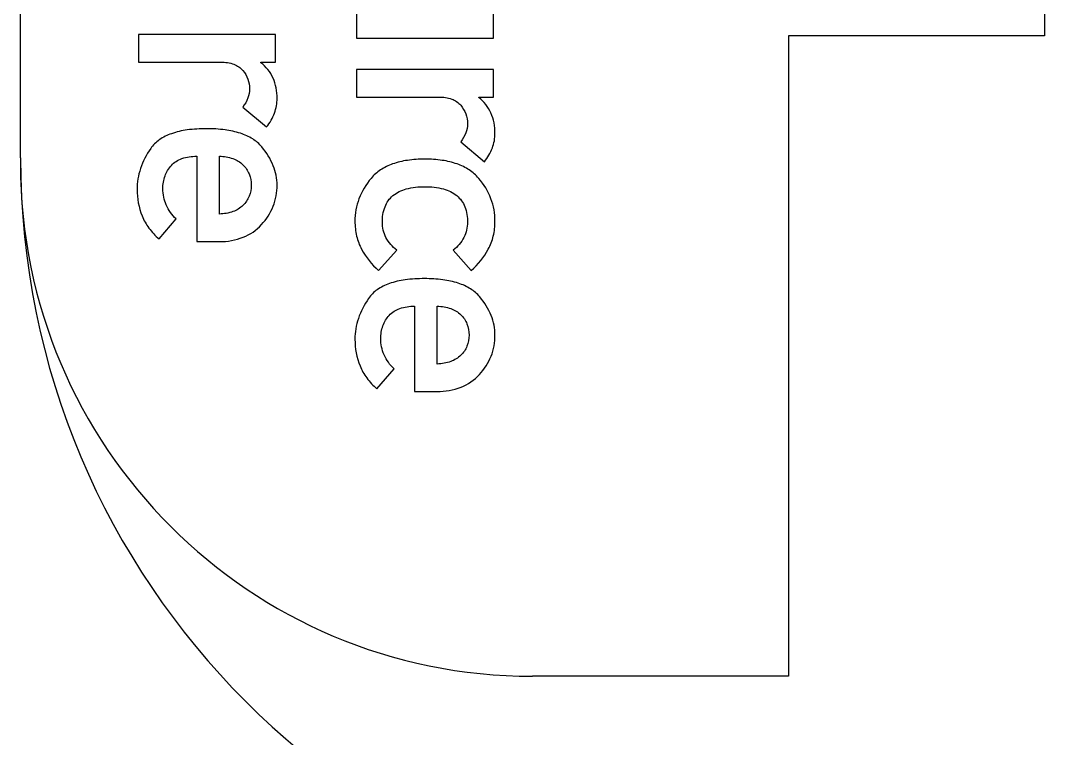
# Model space of a CAD drawing. Extents: x -455 to 382, y -289 to 302.
# Drawn here: x -190.25 to -170.25, y 106.1 to 120.12 of the extents above; entities that cross this region are included whole.
import ezdxf

# ---------------------------------------------------------------- set-up
doc = ezdxf.new("R2010")
doc.units = 0
doc.header["$MEASUREMENT"] = 0
doc.layers.add('EBENE_2', color=7, linetype='CONTINUOUS')

msp = doc.modelspace()

# ---------------------------------------------------------------- linework, layer by layer
at = {"layer": 'EBENE_2', "color": 1}
for points in [[(-190.2518, 117.4354), (-190.2518, 117.4354), (-190.2518, 237.4288), (-190.2518, 237.4288)], [(-170.2536, 133.5495), (-170.2536, 133.5495), (-170.2536, 119.8158), (-170.2536, 119.8158)], [(-170.2536, 119.8158), (-170.2536, 119.8158), (-175.2531, 119.8158), (-175.2531, 119.8158)], [(-175.2531, 119.8158), (-175.2531, 119.8158), (-175.2531, 107.3163), (-175.2531, 107.3163)], [(-175.2531, 107.3163), (-175.2531, 107.3163), (-180.253, 107.3163), (-180.253, 107.3163)]]:
    msp.add_open_spline(points, degree=3, dxfattribs=at)
at = {"layer": 'EBENE_2'}
for points, knots in [([(-182.7937, 121.9045), (-182.7937, 121.9045), (-181.0164, 121.9045), (-181.0164, 121.9045), (-181.0164, 121.9045), (-181.0164, 121.9045), (-181.0164, 121.3669), (-181.0164, 121.3669), (-181.0164, 121.3669), (-181.0164, 121.3669), (-182.6099, 121.3669), (-182.6099, 121.3669), (-182.6099, 121.3669), (-182.6927, 121.3684), (-182.7748, 121.3556), (-182.8532, 121.3287), (-182.8532, 121.3287), (-182.9213, 121.3055), (-182.9835, 121.2668), (-183.0341, 121.2159), (-183.0341, 121.2159), (-183.0833, 121.1677), (-183.1221, 121.1092), (-183.148, 121.0455), (-183.148, 121.0455), (-183.1739, 120.9773), (-183.1857, 120.9059), (-183.1851, 120.8343), (-183.1851, 120.8343), (-183.1857, 120.7637), (-183.1729, 120.693), (-183.148, 120.6276), (-183.148, 120.6276), (-183.1221, 120.564), (-183.0833, 120.506), (-183.0341, 120.4586), (-183.0341, 120.4586), (-182.9835, 120.4078), (-182.9213, 120.369), (-182.8532, 120.3449), (-182.8532, 120.3449), (-182.7748, 120.319), (-182.6927, 120.306), (-182.6099, 120.3078), (-182.6099, 120.3078), (-182.6099, 120.3078), (-181.0164, 120.3078), (-181.0164, 120.3078), (-181.0164, 120.3078), (-181.0164, 120.3078), (-181.0164, 119.7704), (-181.0164, 119.7704), (-181.0164, 119.7704), (-181.0164, 119.7704), (-183.6898, 119.7704), (-183.6898, 119.7704), (-183.6898, 119.7704), (-183.6898, 119.7704), (-183.6898, 120.3078), (-183.6898, 120.3078), (-183.6898, 120.3078), (-183.6898, 120.3078), (-183.4065, 120.3078), (-183.4065, 120.3078), (-183.4065, 120.3078), (-183.4065, 120.3078), (-183.4065, 120.3182), (-183.4065, 120.3182), (-183.4065, 120.3182), (-183.5079, 120.3974), (-183.5882, 120.4992), (-183.6417, 120.6157), (-183.6417, 120.6157), (-183.6957, 120.7397), (-183.7226, 120.873), (-183.7208, 121.0085), (-183.7208, 121.0085), (-183.7199, 121.1143), (-183.7002, 121.2201), (-183.6613, 121.3185), (-183.6613, 121.3185), (-183.6184, 121.4264), (-183.5589, 121.5261), (-183.4847, 121.6149), (-183.4847, 121.6149), (-183.4078, 121.7107), (-183.3082, 121.7855), (-183.1946, 121.832), (-183.1946, 121.832), (-183.1341, 121.8571), (-183.0719, 121.8752), (-183.0075, 121.8864), (-183.0075, 121.8864), (-182.9368, 121.8984), (-182.8653, 121.9045), (-182.7937, 121.9045), (-182.7937, 121.9045), (-182.7937, 121.9045), (-182.7937, 121.9045), (-182.7937, 121.9045)], [0, 0, 0, 0, 0.04, 0.04, 0.04, 0.04, 0.08, 0.08, 0.08, 0.08, 0.12, 0.12, 0.12, 0.12, 0.16, 0.16, 0.16, 0.16, 0.2, 0.2, 0.2, 0.2, 0.24, 0.24, 0.24, 0.24, 0.28, 0.28, 0.28, 0.28, 0.32, 0.32, 0.32, 0.32, 0.36, 0.36, 0.36, 0.36, 0.4, 0.4, 0.4, 0.4, 0.44, 0.44, 0.44, 0.44, 0.48, 0.48, 0.48, 0.48, 0.52, 0.52, 0.52, 0.52, 0.56, 0.56, 0.56, 0.56, 0.6, 0.6, 0.6, 0.6, 0.64, 0.64, 0.64, 0.64, 0.68, 0.68, 0.68, 0.68, 0.72, 0.72, 0.72, 0.72, 0.76, 0.76, 0.76, 0.76, 0.8, 0.8, 0.8, 0.8, 0.84, 0.84, 0.84, 0.84, 0.88, 0.88, 0.88, 0.88, 0.92, 0.92, 0.92, 0.92, 0.96, 0.96, 0.96, 0.96, 1, 1, 1, 1]), ([(-187.9444, 119.841), (-187.9444, 119.841), (-185.2707, 119.841), (-185.2707, 119.841), (-185.2707, 119.841), (-185.2707, 119.841), (-185.2707, 119.3032), (-185.2707, 119.3032), (-185.2707, 119.3032), (-185.2707, 119.3032), (-185.557, 119.3032), (-185.557, 119.3032), (-185.557, 119.3032), (-185.557, 119.3032), (-185.557, 119.2928), (-185.557, 119.2928), (-185.557, 119.2928), (-185.4545, 119.2137), (-185.3734, 119.1109), (-185.319, 118.9938), (-185.319, 118.9938), (-185.2648, 118.8691), (-185.2371, 118.7338), (-185.2397, 118.5976), (-185.2397, 118.5976), (-185.2397, 118.4993), (-185.2578, 118.4023), (-185.2915, 118.3108), (-185.2915, 118.3108), (-185.3286, 118.2126), (-185.3812, 118.1203), (-185.4467, 118.0383), (-185.4467, 118.0383), (-185.4467, 118.0383), (-185.9103, 118.427), (-185.9103, 118.427), (-185.9103, 118.427), (-185.8689, 118.4804), (-185.8353, 118.5399), (-185.811, 118.6038), (-185.811, 118.6038), (-185.7894, 118.6606), (-185.7782, 118.7216), (-185.7773, 118.783), (-185.7773, 118.783), (-185.7773, 118.9147), (-185.8249, 119.0414), (-185.911, 119.1411), (-185.911, 119.1411), (-185.9567, 119.1963), (-186.0161, 119.2384), (-186.0841, 119.2628), (-186.0841, 119.2628), (-186.1651, 119.2913), (-186.2513, 119.3049), (-186.3374, 119.3032), (-186.3374, 119.3032), (-186.3374, 119.3032), (-187.9444, 119.3032), (-187.9444, 119.3032), (-187.9444, 119.3032), (-187.9444, 119.3032), (-187.9444, 119.841), (-187.9444, 119.841), (-187.9444, 119.841), (-187.9444, 119.841), (-187.9444, 119.841), (-187.9444, 119.841)], [0, 0, 0, 0, 0.0588235, 0.0588235, 0.0588235, 0.0588235, 0.1176471, 0.1176471, 0.1176471, 0.1176471, 0.1764706, 0.1764706, 0.1764706, 0.1764706, 0.2352941, 0.2352941, 0.2352941, 0.2352941, 0.2941176, 0.2941176, 0.2941176, 0.2941176, 0.3529412, 0.3529412, 0.3529412, 0.3529412, 0.4117647, 0.4117647, 0.4117647, 0.4117647, 0.4705882, 0.4705882, 0.4705882, 0.4705882, 0.5294118, 0.5294118, 0.5294118, 0.5294118, 0.5882353, 0.5882353, 0.5882353, 0.5882353, 0.6470588, 0.6470588, 0.6470588, 0.6470588, 0.7058824, 0.7058824, 0.7058824, 0.7058824, 0.7647059, 0.7647059, 0.7647059, 0.7647059, 0.8235294, 0.8235294, 0.8235294, 0.8235294, 0.8823529, 0.8823529, 0.8823529, 0.8823529, 0.9411765, 0.9411765, 0.9411765, 0.9411765, 1, 1, 1, 1]), ([(-183.6898, 119.1593), (-183.6898, 119.1593), (-181.0164, 119.1593), (-181.0164, 119.1593), (-181.0164, 119.1593), (-181.0164, 119.1593), (-181.0164, 118.6216), (-181.0164, 118.6216), (-181.0164, 118.6216), (-181.0164, 118.6216), (-181.3013, 118.6216), (-181.3013, 118.6216), (-181.3013, 118.6216), (-181.3013, 118.6216), (-181.3013, 118.6124), (-181.3013, 118.6124), (-181.3013, 118.6124), (-181.1998, 118.5329), (-181.1179, 118.4297), (-181.0645, 118.3126), (-181.0645, 118.3126), (-181.0094, 118.1875), (-180.9828, 118.0523), (-180.9853, 117.9159), (-180.9853, 117.9159), (-180.9853, 117.8178), (-181.0027, 117.7213), (-181.0371, 117.6292), (-181.0371, 117.6292), (-181.0741, 117.5311), (-181.1266, 117.4395), (-181.1921, 117.3578), (-181.1921, 117.3578), (-181.1921, 117.3578), (-181.6546, 117.7454), (-181.6546, 117.7454), (-181.6546, 117.7454), (-181.6133, 117.7988), (-181.5804, 117.8592), (-181.5556, 117.9221), (-181.5556, 117.9221), (-181.5339, 117.9798), (-181.5227, 118.0401), (-181.5227, 118.1014), (-181.5227, 118.1014), (-181.5227, 118.2333), (-181.5701, 118.3609), (-181.6555, 118.4608), (-181.6555, 118.4608), (-181.7021, 118.5158), (-181.7616, 118.5572), (-181.8288, 118.5814), (-181.8288, 118.5814), (-181.9105, 118.6097), (-181.9969, 118.6235), (-182.0829, 118.6216), (-182.0829, 118.6216), (-182.0829, 118.6216), (-183.6898, 118.6216), (-183.6898, 118.6216), (-183.6898, 118.6216), (-183.6898, 118.6216), (-183.6898, 119.1593), (-183.6898, 119.1593), (-183.6898, 119.1593), (-183.6898, 119.1593), (-183.6898, 119.1593), (-183.6898, 119.1593)], [0, 0, 0, 0, 0.0588235, 0.0588235, 0.0588235, 0.0588235, 0.1176471, 0.1176471, 0.1176471, 0.1176471, 0.1764706, 0.1764706, 0.1764706, 0.1764706, 0.2352941, 0.2352941, 0.2352941, 0.2352941, 0.2941176, 0.2941176, 0.2941176, 0.2941176, 0.3529412, 0.3529412, 0.3529412, 0.3529412, 0.4117647, 0.4117647, 0.4117647, 0.4117647, 0.4705882, 0.4705882, 0.4705882, 0.4705882, 0.5294118, 0.5294118, 0.5294118, 0.5294118, 0.5882353, 0.5882353, 0.5882353, 0.5882353, 0.6470588, 0.6470588, 0.6470588, 0.6470588, 0.7058824, 0.7058824, 0.7058824, 0.7058824, 0.7647059, 0.7647059, 0.7647059, 0.7647059, 0.8235294, 0.8235294, 0.8235294, 0.8235294, 0.8823529, 0.8823529, 0.8823529, 0.8823529, 0.9411765, 0.9411765, 0.9411765, 0.9411765, 1, 1, 1, 1]), ([(-186.8114, 115.8019), (-186.8114, 115.8019), (-186.8114, 117.4664), (-186.8114, 117.4664), (-186.8114, 117.4664), (-186.9087, 117.4691), (-187.0069, 117.4535), (-187.1, 117.4218), (-187.1, 117.4218), (-187.1784, 117.3949), (-187.2489, 117.3483), (-187.3059, 117.2872), (-187.3059, 117.2872), (-187.3602, 117.2284), (-187.4024, 117.1588), (-187.4298, 117.0838), (-187.4298, 117.0838), (-187.4584, 117.002), (-187.4722, 116.9166), (-187.4713, 116.8305), (-187.4713, 116.8305), (-187.4713, 116.7227), (-187.4497, 116.6161), (-187.4066, 116.5169), (-187.4066, 116.5169), (-187.3602, 116.4145), (-187.294, 116.3214), (-187.213, 116.243), (-187.213, 116.243), (-187.213, 116.243), (-187.5454, 115.8535), (-187.5454, 115.8535), (-187.5454, 115.8535), (-187.6195, 115.9163), (-187.6859, 115.987), (-187.7447, 116.0654), (-187.7447, 116.0654), (-187.798, 116.1379), (-187.8427, 116.2171), (-187.8764, 116.3015), (-187.8764, 116.3015), (-187.9426, 116.4662), (-187.9762, 116.6425), (-187.9754, 116.8202), (-187.9754, 116.8202), (-187.9754, 116.9581), (-187.953, 117.0951), (-187.909, 117.2253), (-187.909, 117.2253), (-187.8609, 117.3656), (-187.7938, 117.4975), (-187.7092, 117.6179), (-187.7092, 117.6179), (-187.6635, 117.6835), (-187.6065, 117.7412), (-187.5411, 117.7869), (-187.5411, 117.7869), (-187.4679, 117.8385), (-187.3877, 117.879), (-187.3033, 117.9074), (-187.3033, 117.9074), (-187.2034, 117.9418), (-187.1, 117.9661), (-186.9957, 117.9798), (-186.9957, 117.9798), (-186.8709, 117.9971), (-186.7444, 118.0048), (-186.6184, 118.0039), (-186.6184, 118.0039), (-186.4978, 118.0048), (-186.3771, 117.9971), (-186.2574, 117.9824), (-186.2574, 117.9824), (-186.1559, 117.9687), (-186.0558, 117.9462), (-185.9574, 117.9151), (-185.9574, 117.9151), (-185.8731, 117.8885), (-185.7928, 117.8504), (-185.7178, 117.8039), (-185.7178, 117.8039), (-185.6507, 117.761), (-185.5897, 117.7085), (-185.539, 117.6483), (-185.539, 117.6483), (-185.445, 117.5389), (-185.37, 117.4155), (-185.3147, 117.2827), (-185.3147, 117.2827), (-185.2656, 117.1622), (-185.2397, 117.0321), (-185.2397, 116.9022), (-185.2397, 116.9022), (-185.2389, 116.7607), (-185.2648, 116.6212), (-185.3166, 116.4895), (-185.3166, 116.4895), (-185.37, 116.3568), (-185.4476, 116.2361), (-185.5457, 116.1317), (-185.5457, 116.1317), (-185.6449, 116.0231), (-185.7669, 115.9389), (-185.9041, 115.8846), (-185.9041, 115.8846), (-186.0524, 115.8278), (-186.2099, 115.7992), (-186.3685, 115.8019), (-186.3685, 115.8019), (-186.3685, 115.8019), (-186.8114, 115.8019), (-186.8114, 115.8019), (-186.8114, 115.8019), (-186.8114, 115.8019), (-186.8114, 115.8019), (-186.8114, 115.8019)], [0, 0, 0, 0, 0.0344828, 0.0344828, 0.0344828, 0.0344828, 0.0689655, 0.0689655, 0.0689655, 0.0689655, 0.1034483, 0.1034483, 0.1034483, 0.1034483, 0.137931, 0.137931, 0.137931, 0.137931, 0.1724138, 0.1724138, 0.1724138, 0.1724138, 0.2068966, 0.2068966, 0.2068966, 0.2068966, 0.2413793, 0.2413793, 0.2413793, 0.2413793, 0.2758621, 0.2758621, 0.2758621, 0.2758621, 0.3103448, 0.3103448, 0.3103448, 0.3103448, 0.3448276, 0.3448276, 0.3448276, 0.3448276, 0.3793103, 0.3793103, 0.3793103, 0.3793103, 0.4137931, 0.4137931, 0.4137931, 0.4137931, 0.4482759, 0.4482759, 0.4482759, 0.4482759, 0.4827586, 0.4827586, 0.4827586, 0.4827586, 0.5172414, 0.5172414, 0.5172414, 0.5172414, 0.5517241, 0.5517241, 0.5517241, 0.5517241, 0.5862069, 0.5862069, 0.5862069, 0.5862069, 0.6206897, 0.6206897, 0.6206897, 0.6206897, 0.6551724, 0.6551724, 0.6551724, 0.6551724, 0.6896552, 0.6896552, 0.6896552, 0.6896552, 0.7241379, 0.7241379, 0.7241379, 0.7241379, 0.7586207, 0.7586207, 0.7586207, 0.7586207, 0.7931034, 0.7931034, 0.7931034, 0.7931034, 0.8275862, 0.8275862, 0.8275862, 0.8275862, 0.862069, 0.862069, 0.862069, 0.862069, 0.8965517, 0.8965517, 0.8965517, 0.8965517, 0.9310345, 0.9310345, 0.9310345, 0.9310345, 0.9655172, 0.9655172, 0.9655172, 0.9655172, 1, 1, 1, 1]), ([(-186.3685, 117.4664), (-186.3685, 117.4664), (-186.3685, 116.3386), (-186.3685, 116.3386), (-186.3685, 116.3386), (-186.2779, 116.3403), (-186.1875, 116.3568), (-186.1022, 116.3867), (-186.1022, 116.3867), (-186.029, 116.4126), (-185.9627, 116.4538), (-185.9067, 116.5082), (-185.9067, 116.5082), (-185.855, 116.5581), (-185.8145, 116.6186), (-185.787, 116.6856), (-185.787, 116.6856), (-185.7592, 116.7547), (-185.7457, 116.8279), (-185.7464, 116.9022), (-185.7464, 116.9022), (-185.7457, 116.977), (-185.7592, 117.0512), (-185.787, 117.121), (-185.787, 117.121), (-185.8145, 117.1881), (-185.855, 117.2491), (-185.9067, 117.3001), (-185.9067, 117.3001), (-185.9627, 117.3534), (-186.029, 117.3949), (-186.1022, 117.4206), (-186.1022, 117.4206), (-186.1884, 117.4499), (-186.2779, 117.4654), (-186.3685, 117.4664), (-186.3685, 117.4664), (-186.3685, 117.4664), (-186.3685, 117.4664), (-186.3685, 117.4664)], [0, 0, 0, 0, 0.1, 0.1, 0.1, 0.1, 0.2, 0.2, 0.2, 0.2, 0.3, 0.3, 0.3, 0.3, 0.4, 0.4, 0.4, 0.4, 0.5, 0.5, 0.5, 0.5, 0.6, 0.6, 0.6, 0.6, 0.7, 0.7, 0.7, 0.7, 0.8, 0.8, 0.8, 0.8, 0.9, 0.9, 0.9, 0.9, 1, 1, 1, 1]), ([(-182.9032, 115.6328), (-182.9032, 115.6328), (-183.2593, 115.2357), (-183.2593, 115.2357), (-183.2593, 115.2357), (-183.3944, 115.3538), (-183.5063, 115.494), (-183.5907, 115.6528), (-183.5907, 115.6528), (-183.6339, 115.7335), (-183.6666, 115.8199), (-183.688, 115.9095), (-183.688, 115.9095), (-183.7095, 116.0035), (-183.7208, 116.1008), (-183.7208, 116.1974), (-183.7208, 116.1974), (-183.7208, 116.348), (-183.694, 116.4978), (-183.6417, 116.6383), (-183.6417, 116.6383), (-183.5863, 116.7832), (-183.5063, 116.9175), (-183.4053, 117.0356), (-183.4053, 117.0356), (-183.3523, 117.0985), (-183.2903, 117.1537), (-183.2212, 117.1994), (-183.2212, 117.1994), (-183.148, 117.2476), (-183.0686, 117.2872), (-182.985, 117.3165), (-182.985, 117.3165), (-182.8919, 117.3492), (-182.7954, 117.3725), (-182.6965, 117.3863), (-182.6965, 117.3863), (-182.5835, 117.4026), (-182.4698, 117.4104), (-182.356, 117.4096), (-182.356, 117.4096), (-182.2415, 117.4104), (-182.1277, 117.4026), (-182.015, 117.3863), (-182.015, 117.3863), (-181.9167, 117.3725), (-181.8194, 117.3492), (-181.7253, 117.3165), (-181.7253, 117.3165), (-181.6417, 117.2872), (-181.5624, 117.2476), (-181.4886, 117.1994), (-181.4886, 117.1994), (-181.4194, 117.1537), (-181.3574, 117.0985), (-181.3032, 117.0356), (-181.3032, 117.0356), (-181.2015, 116.9175), (-181.1214, 116.7839), (-181.0645, 116.6383), (-181.0645, 116.6383), (-181.0112, 116.4978), (-180.9845, 116.348), (-180.9853, 116.1974), (-180.9853, 116.1974), (-180.9845, 116.1008), (-180.9957, 116.0035), (-181.0182, 115.9095), (-181.0182, 115.9095), (-181.0396, 115.8199), (-181.0722, 115.7328), (-181.1162, 115.6528), (-181.1162, 115.6528), (-181.2015, 115.4953), (-181.3135, 115.3538), (-181.4487, 115.2357), (-181.4487, 115.2357), (-181.4487, 115.2357), (-181.8022, 115.6328), (-181.8022, 115.6328), (-181.8022, 115.6328), (-181.7159, 115.6999), (-181.6443, 115.7853), (-181.5926, 115.882), (-181.5926, 115.882), (-181.546, 115.9734), (-181.5222, 116.0743), (-181.5227, 116.1767), (-181.5227, 116.1767), (-181.5202, 116.2802), (-181.5383, 116.3834), (-181.5745, 116.4807), (-181.5745, 116.4807), (-181.6081, 116.5651), (-181.6616, 116.6399), (-181.7315, 116.6987), (-181.7315, 116.6987), (-181.8074, 116.7598), (-181.896, 116.8046), (-181.9917, 116.8287), (-181.9917, 116.8287), (-182.1107, 116.8598), (-182.233, 116.8744), (-182.356, 116.8717), (-182.356, 116.8717), (-182.4782, 116.8744), (-182.6008, 116.8598), (-182.7186, 116.8287), (-182.7186, 116.8287), (-182.8135, 116.8046), (-182.9015, 116.7598), (-182.9783, 116.6987), (-182.9783, 116.6987), (-183.0472, 116.6399), (-183.1005, 116.5651), (-183.1333, 116.4807), (-183.1333, 116.4807), (-183.1696, 116.3834), (-183.1876, 116.2802), (-183.1851, 116.1767), (-183.1851, 116.1767), (-183.1857, 116.0743), (-183.1617, 115.9723), (-183.1152, 115.881), (-183.1152, 115.881), (-183.0627, 115.7845), (-182.9912, 115.6993), (-182.9032, 115.6328), (-182.9032, 115.6328), (-182.9032, 115.6328), (-182.9032, 115.6328), (-182.9032, 115.6328)], [0, 0, 0, 0, 0.030303, 0.030303, 0.030303, 0.030303, 0.0606061, 0.0606061, 0.0606061, 0.0606061, 0.0909091, 0.0909091, 0.0909091, 0.0909091, 0.1212121, 0.1212121, 0.1212121, 0.1212121, 0.1515152, 0.1515152, 0.1515152, 0.1515152, 0.1818182, 0.1818182, 0.1818182, 0.1818182, 0.2121212, 0.2121212, 0.2121212, 0.2121212, 0.2424242, 0.2424242, 0.2424242, 0.2424242, 0.2727273, 0.2727273, 0.2727273, 0.2727273, 0.3030303, 0.3030303, 0.3030303, 0.3030303, 0.3333333, 0.3333333, 0.3333333, 0.3333333, 0.3636364, 0.3636364, 0.3636364, 0.3636364, 0.3939394, 0.3939394, 0.3939394, 0.3939394, 0.4242424, 0.4242424, 0.4242424, 0.4242424, 0.4545455, 0.4545455, 0.4545455, 0.4545455, 0.4848485, 0.4848485, 0.4848485, 0.4848485, 0.5151515, 0.5151515, 0.5151515, 0.5151515, 0.5454545, 0.5454545, 0.5454545, 0.5454545, 0.5757576, 0.5757576, 0.5757576, 0.5757576, 0.6060606, 0.6060606, 0.6060606, 0.6060606, 0.6363636, 0.6363636, 0.6363636, 0.6363636, 0.6666667, 0.6666667, 0.6666667, 0.6666667, 0.6969697, 0.6969697, 0.6969697, 0.6969697, 0.7272727, 0.7272727, 0.7272727, 0.7272727, 0.7575758, 0.7575758, 0.7575758, 0.7575758, 0.7878788, 0.7878788, 0.7878788, 0.7878788, 0.8181818, 0.8181818, 0.8181818, 0.8181818, 0.8484848, 0.8484848, 0.8484848, 0.8484848, 0.8787879, 0.8787879, 0.8787879, 0.8787879, 0.9090909, 0.9090909, 0.9090909, 0.9090909, 0.9393939, 0.9393939, 0.9393939, 0.9393939, 0.969697, 0.969697, 0.969697, 0.969697, 1, 1, 1, 1]), ([(-182.5558, 112.8759), (-182.5558, 112.8759), (-182.5558, 114.5405), (-182.5558, 114.5405), (-182.5558, 114.5405), (-182.6539, 114.5421), (-182.7522, 114.5266), (-182.8446, 114.4956), (-182.8446, 114.4956), (-182.924, 114.468), (-182.9946, 114.4223), (-183.0514, 114.3609), (-183.0514, 114.3609), (-183.1057, 114.3014), (-183.148, 114.2328), (-183.1747, 114.1569), (-183.1747, 114.1569), (-183.2032, 114.0761), (-183.2179, 113.9898), (-183.216, 113.9037), (-183.216, 113.9037), (-183.2167, 113.7959), (-183.1946, 113.6893), (-183.1514, 113.591), (-183.1514, 113.591), (-183.1048, 113.4876), (-183.0394, 113.3945), (-182.9576, 113.317), (-182.9576, 113.317), (-182.9576, 113.317), (-183.2903, 112.9276), (-183.2903, 112.9276), (-183.2903, 112.9276), (-183.3638, 112.9903), (-183.4312, 113.0611), (-183.489, 113.1387), (-183.489, 113.1387), (-183.5434, 113.2109), (-183.5882, 113.2911), (-183.6215, 113.3744), (-183.6215, 113.3744), (-183.6872, 113.5401), (-183.7208, 113.7158), (-183.7208, 113.8943), (-183.7208, 113.8943), (-183.7199, 114.0322), (-183.6976, 114.1683), (-183.6536, 114.299), (-183.6536, 114.299), (-183.606, 114.4385), (-183.5389, 114.5706), (-183.4536, 114.692), (-183.4536, 114.692), (-183.4078, 114.7576), (-183.3511, 114.8144), (-183.2858, 114.8611), (-183.2858, 114.8611), (-183.2126, 114.9121), (-183.1325, 114.9522), (-183.0481, 114.9816), (-183.0481, 114.9816), (-182.948, 115.016), (-182.8453, 115.0402), (-182.7403, 115.0542), (-182.7403, 115.0542), (-182.6152, 115.0704), (-182.4895, 115.0789), (-182.363, 115.0782), (-182.363, 115.0782), (-182.2433, 115.0789), (-182.1225, 115.0712), (-182.0029, 115.0557), (-182.0029, 115.0557), (-181.9012, 115.0427), (-181.8004, 115.0203), (-181.7031, 114.9885), (-181.7031, 114.9885), (-181.6185, 114.9618), (-181.5383, 114.9249), (-181.4635, 114.8772), (-181.4635, 114.8772), (-181.3954, 114.8352), (-181.3349, 114.7827), (-181.2832, 114.7213), (-181.2832, 114.7213), (-181.1903, 114.6127), (-181.1147, 114.4895), (-181.0603, 114.3571), (-181.0603, 114.3571), (-181.0112, 114.2354), (-180.9853, 114.1064), (-180.9853, 113.9751), (-180.9853, 113.9751), (-180.9845, 113.8348), (-181.0104, 113.6944), (-181.0619, 113.5626), (-181.0619, 113.5626), (-181.1152, 113.4305), (-181.1929, 113.3092), (-181.2904, 113.2057), (-181.2904, 113.2057), (-181.3902, 113.0974), (-181.5124, 113.0127), (-181.6487, 112.9578), (-181.6487, 112.9578), (-181.797, 112.901), (-181.9545, 112.8732), (-182.114, 112.8759), (-182.114, 112.8759), (-182.114, 112.8759), (-182.5558, 112.8759), (-182.5558, 112.8759), (-182.5558, 112.8759), (-182.5558, 112.8759), (-182.5558, 112.8759), (-182.5558, 112.8759)], [0, 0, 0, 0, 0.0344828, 0.0344828, 0.0344828, 0.0344828, 0.0689655, 0.0689655, 0.0689655, 0.0689655, 0.1034483, 0.1034483, 0.1034483, 0.1034483, 0.137931, 0.137931, 0.137931, 0.137931, 0.1724138, 0.1724138, 0.1724138, 0.1724138, 0.2068966, 0.2068966, 0.2068966, 0.2068966, 0.2413793, 0.2413793, 0.2413793, 0.2413793, 0.2758621, 0.2758621, 0.2758621, 0.2758621, 0.3103448, 0.3103448, 0.3103448, 0.3103448, 0.3448276, 0.3448276, 0.3448276, 0.3448276, 0.3793103, 0.3793103, 0.3793103, 0.3793103, 0.4137931, 0.4137931, 0.4137931, 0.4137931, 0.4482759, 0.4482759, 0.4482759, 0.4482759, 0.4827586, 0.4827586, 0.4827586, 0.4827586, 0.5172414, 0.5172414, 0.5172414, 0.5172414, 0.5517241, 0.5517241, 0.5517241, 0.5517241, 0.5862069, 0.5862069, 0.5862069, 0.5862069, 0.6206897, 0.6206897, 0.6206897, 0.6206897, 0.6551724, 0.6551724, 0.6551724, 0.6551724, 0.6896552, 0.6896552, 0.6896552, 0.6896552, 0.7241379, 0.7241379, 0.7241379, 0.7241379, 0.7586207, 0.7586207, 0.7586207, 0.7586207, 0.7931034, 0.7931034, 0.7931034, 0.7931034, 0.8275862, 0.8275862, 0.8275862, 0.8275862, 0.862069, 0.862069, 0.862069, 0.862069, 0.8965517, 0.8965517, 0.8965517, 0.8965517, 0.9310345, 0.9310345, 0.9310345, 0.9310345, 0.9655172, 0.9655172, 0.9655172, 0.9655172, 1, 1, 1, 1]), ([(-182.114, 114.5405), (-182.114, 114.5405), (-182.114, 113.4116), (-182.114, 113.4116), (-182.114, 113.4116), (-182.0228, 113.4143), (-181.9331, 113.4305), (-181.8478, 113.4608), (-181.8478, 113.4608), (-181.7745, 113.4867), (-181.7082, 113.5282), (-181.6521, 113.5815), (-181.6521, 113.5815), (-181.6003, 113.6323), (-181.559, 113.6925), (-181.5325, 113.7588), (-181.5325, 113.7588), (-181.5047, 113.828), (-181.4911, 113.9013), (-181.4917, 113.9751), (-181.4917, 113.9751), (-181.4911, 114.0502), (-181.5047, 114.1253), (-181.5325, 114.1948), (-181.5325, 114.1948), (-181.559, 114.2621), (-181.6003, 114.3222), (-181.6521, 114.3732), (-181.6521, 114.3732), (-181.7073, 114.4274), (-181.7745, 114.469), (-181.8478, 114.4939), (-181.8478, 114.4939), (-181.9331, 114.523), (-182.0235, 114.5394), (-182.114, 114.5405), (-182.114, 114.5405), (-182.114, 114.5405), (-182.114, 114.5405), (-182.114, 114.5405)], [0, 0, 0, 0, 0.1, 0.1, 0.1, 0.1, 0.2, 0.2, 0.2, 0.2, 0.3, 0.3, 0.3, 0.3, 0.4, 0.4, 0.4, 0.4, 0.5, 0.5, 0.5, 0.5, 0.6, 0.6, 0.6, 0.6, 0.7, 0.7, 0.7, 0.7, 0.8, 0.8, 0.8, 0.8, 0.9, 0.9, 0.9, 0.9, 1, 1, 1, 1])]:
    msp.add_open_spline(points, degree=3, knots=knots, dxfattribs=at)
at = {"layer": 'EBENE_2', "color": 1}
for points in [[(-190.2518, 117.4354), (-190.2518, 109.1516), (-183.5367, 102.4361), (-175.2529, 102.4361), (-175.2529, 102.4361), (-175.2529, 102.4361), (-175.2529, 102.4361), (-175.2529, 102.4361)], [(-190.2523, 117.3157), (-190.2523, 111.7932), (-185.7754, 107.3163), (-180.253, 107.3163), (-180.253, 107.3163), (-180.253, 107.3163), (-180.253, 107.3163), (-180.253, 107.3163)]]:
    msp.add_open_spline(points, degree=3, knots=[0, 0, 0, 0, 0.5, 0.5, 0.5, 0.5, 1, 1, 1, 1], dxfattribs=at)

doc.saveas('drawing.dxf')
